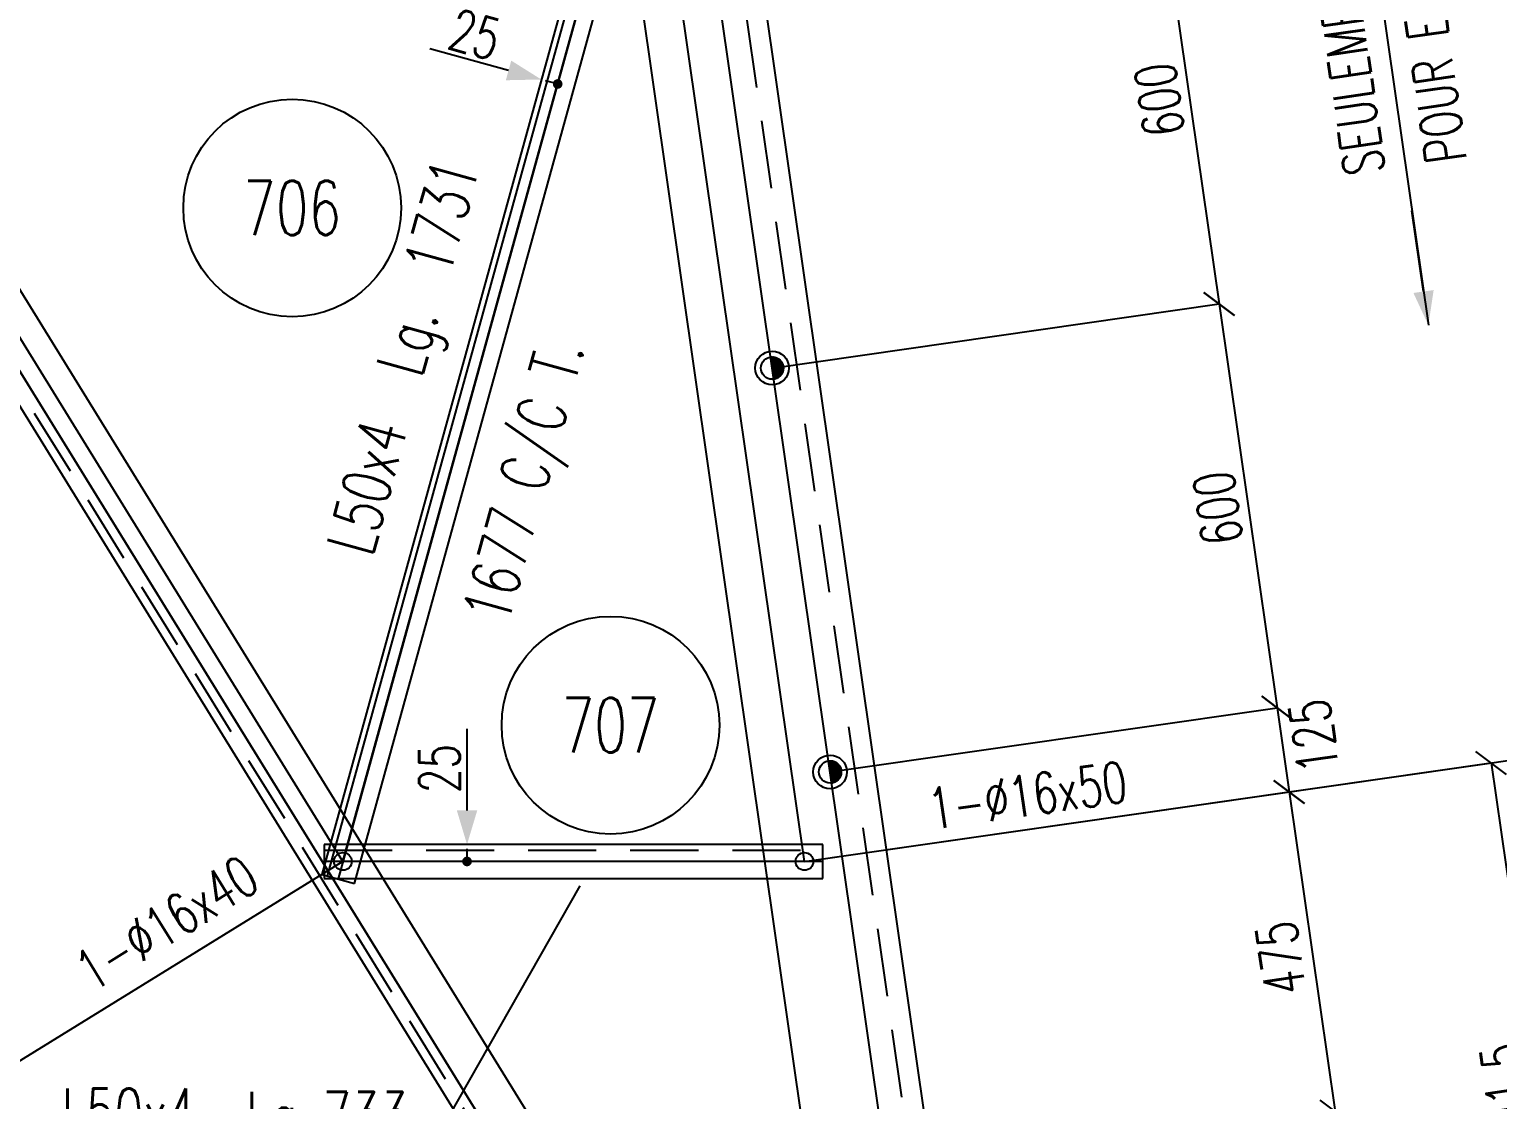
# Model space of a CAD drawing. Extents: x 125938 to 142158, y -59241 to -47761.
# Drawn here: x 133635 to 135794, y -56089 to -54515 of the extents above; entities that cross this region are included whole.
import ezdxf
from ezdxf.enums import TextEntityAlignment as Align

# ---------------------------------------------------------------- set-up
doc = ezdxf.new("R2010")
doc.units = 0
doc.header["$LTSCALE"] = 200
doc.header["$MEASUREMENT"] = 0
doc.linetypes.add('DASHED', pattern=[0.75, 0.5, -0.25])
doc.layers.get('0').update_dxf_attribs({"linetype": 'CONTINUOUS'})
doc.layers.get('DEFPOINTS').update_dxf_attribs({"linetype": 'CONTINUOUS'})
for name, color, linetype in [('ASSI', 3, 'CONTINUOUS'), ('BOLLINI_1', 7, 'CONTINUOUS'), ('FORI', 2, 'CONTINUOUS'), ('LINEA_ANG', 2, 'CONTINUOUS'), ('LS', 7, 'CONTINUOUS'), ('QT_MAL', 7, 'CONTINUOUS'), ('QT_MPR', 7, 'CONTINUOUS'), ('QT_MSP', 7, 'CONTINUOUS'), ('TRAT-Y', 7, 'DASHED')]:
    doc.layers.add(name, color=color, linetype=linetype)
doc.styles.add('QUOTE', font='ROMANS8.SHX', dxfattribs={"width": 0.7})
doc.styles.add('RQL', font='ROMANS8.SHX', dxfattribs={"width": 0.7})
doc.styles.add('RS', font='ROMANS8.shx', dxfattribs={"width": 0.7})
doc.styles.get("Standard").update_dxf_attribs({"font": 'ROMANS8.SHX', "width": 0.7})
doc.dimstyles.new('FRECCE1', dxfattribs={"dimtxt": 60, "dimasz": 6.66, "dimexe": 0, "dimexo": 0, "dimgap": 1, "dimtad": 1, "dimdec": 0, "dimzin": 0, "dimdsep": 46, "dimtxsty": 'RS', "dimblk1": 'QUOTP', "dimblk2": 'QUOTF', "dimsah": 1, "dimcen": 0, "dimclrd": 2, "dimclre": 2, "dimclrt": 7, "dimadec": 0, "dimazin": 0, "dimtfac": 1, "dimtdec": 0, "dimtix": 1, "dimtmove": 2, "dimatfit": 3, "dimldrblk": 'QUOTP', "dimfxl": 1, "dimtolj": 1, "dimtzin": 0, "dimarcsym": 0})
doc.dimstyles.new('TRATTO_20', dxfattribs={"dimscale": 0, "dimtxt": 60, "dimasz": 40, "dimexe": 0, "dimexo": 0, "dimgap": 10, "dimtad": 1, "dimrnd": 0.5, "dimdsep": 46, "dimtxsty": 'RS', "dimblk1": 'OBLIQUE', "dimblk2": 'OBLIQUE', "dimsah": 1, "dimcen": 0.09, "dimclrd": 2, "dimclre": 2, "dimclrt": 7, "dimadec": 0, "dimazin": 0, "dimtfac": 1, "dimtix": 1, "dimtmove": 2, "dimatfit": 3, "dimfxl": 1, "dimtolj": 1, "dimtzin": 0, "dimarcsym": 0})

# ---------------------------------------------------------------- blocks, each defined once
blk = doc.blocks.new('ASSE98')
blk.add_line((0, 0), (1, 0))
at = {"color": 7, "flags": 1}
for tag, p in [('LAV1', (3.07431, 6.82847)), ('LAV2', (3.07431, 6.49513)), ('LAV3', (3.07431, 6.1618)), ('LAV4', (3.07431, 5.82847)), ('LAV5', (3.07431, 5.49513)), ('LAV6', (3.07431, 5.1618)), ('LAV7', (3.07431, 4.82847)), ('LAV8', (3.07431, 4.49513)), ('LAV9', (3.07431, 4.1618)), ('LAV10', (3.07431, 3.82847))]:
    blk.add_attdef(tag, p, '', height=0.2, dxfattribs=at)
at = {"color": 7, "style": 'QUOTE', "width": 0.5, "flags": 1}
for tag, p in [('TI', (1.38308, 6.82731)), ('DI_S', (1.38308, 6.42178)), ('D_S', (1.38308, 6.02092)), ('E_S', (1.38308, 5.68065)), ('NFORI', (1.36454, 5.29792)), ('ALAR', (1.36349, 4.93246)), ('FAM', (1.3775, 4.54645)), ('ALA', (1.38308, 4.19257)), ('DISP2', (1.38308, 3.84971)), ('DISP1', (1.38308, 3.50686)), ('PINZAF', (1.38308, 3.164)), ('PINZAI', (1.38308, 2.82114)), ('TRP', (1.38308, 2.47829)), ('NP', (1.38308, 2.13543)), ('SV', (1.38308, 1.79257)), ('PESO', (1.38308, 1.44971)), ('QUA', (1.38308, 1.10686)), ('LUN', (1.38308, 0.764)), ('PROF', (1.38308, 0.42114)), ('POS', (1.38308, 0.07829))]:
    blk.add_attdef(tag, p, '', height=0.2, dxfattribs=at)
blk = doc.blocks.new('16')
blk.add_circle((0, 0), 1)
blk = doc.blocks.new('_OBLIQUE')
at = {"color": 0, "linetype": 'ByBlock'}
blk.add_line((-0.5, -0.5), (0.5, 0.5), dxfattribs=at)
blk = doc.blocks.new('*D37')
at = {"layer": 'DEFPOINTS', "color": 0, "transparency": 16777216}
for p in [(134542.4, -54121.7), (136081, -55551), (134774.4, -55738.5)]:
    blk.add_point(p, dxfattribs=at)
at = {"layer": 'QT_MPR', "color": 2, "lineweight": -2, "transparency": 16777216}
for p, q in [((134542.4, -54121.7), (135849, -53934.2)), ((135849, -53934.2), (136081, -55551)), ((134774.4, -55738.5), (136081, -55551))]:
    blk.add_line(p, q, dxfattribs=at)
at = {"layer": 'QT_MPR', "color": 2, "lineweight": -2, "transparency": 16777216, "xscale": 40, "yscale": 40, "zscale": 40}
for p, rotation in [((135849, -53934.2), 98.1661567056759), ((136081, -55551), 278.1661567056759)]:
    blk.add_blockref('_OBLIQUE', p, dxfattribs=dict(at, rotation=rotation))
at = {"layer": 'QT_MPR', "color": 7, "transparency": 16777216, "insert": (135916.9, -54754.4), "char_height": 60, "attachment_point": 5, "rotation": 98.1662, "style": 'RS'}
blk.add_mtext('\\A1;1633', dxfattribs=at)
blk = doc.blocks.new('*D36')
at = {"layer": 'DEFPOINTS', "color": 0, "transparency": 16777216}
for p in [(134774.4, -55738.5), (136314.2, -57175.7), (135063, -57355.2)]:
    blk.add_point(p, dxfattribs=at)
at = {"layer": 'QT_MPR', "color": 2, "lineweight": -2, "transparency": 16777216}
for p, q in [((134774.4, -55738.5), (136081, -55551)), ((136081, -55551), (136314.2, -57175.7)), ((135063, -57355.2), (136314.2, -57175.7))]:
    blk.add_line(p, q, dxfattribs=at)
at = {"layer": 'QT_MPR', "color": 2, "lineweight": -2, "transparency": 16777216, "xscale": 40, "yscale": 40, "zscale": 40}
for p, rotation in [((136081, -55551), 98.1661567056759), ((136314.2, -57175.7), 278.1661567056759)]:
    blk.add_blockref('_OBLIQUE', p, dxfattribs=dict(at, rotation=rotation))
at = {"layer": 'QT_MPR', "color": 7, "transparency": 16777216, "insert": (136154.7, -56362.9), "char_height": 60, "attachment_point": 5, "rotation": 98.1662, "style": 'RS'}
blk.add_mtext('\\A1;1641.5', dxfattribs=at)
blk = doc.blocks.new('*D35')
at = {"layer": 'DEFPOINTS', "color": 0, "transparency": 16777216}
for p in [(134774.4, -55738.5), (135924.9, -56574.9), (134931, -56717.5)]:
    blk.add_point(p, dxfattribs=at)
at = {"layer": 'QT_MPR', "color": 2, "lineweight": -2, "transparency": 16777216}
for p, q in [((134774.4, -55738.5), (135784.1, -55593.6)), ((135784.1, -55593.6), (135924.9, -56574.9)), ((134931, -56717.5), (135924.9, -56574.9))]:
    blk.add_line(p, q, dxfattribs=at)
at = {"layer": 'QT_MPR', "color": 2, "lineweight": -2, "transparency": 16777216, "xscale": 40, "yscale": 40, "zscale": 40}
for p, rotation in [((135784.1, -55593.6), 98.1661567056759), ((135924.9, -56574.9), 278.1661567056759)]:
    blk.add_blockref('_OBLIQUE', p, dxfattribs=dict(at, rotation=rotation))
at = {"layer": 'QT_MPR', "color": 7, "transparency": 16777216, "insert": (135808.1, -56086.5), "char_height": 60, "attachment_point": 5, "rotation": 98.1662, "style": 'RS'}
blk.add_mtext('\\A1;991.5', dxfattribs=at)
blk = doc.blocks.new('*D58')
at = {"layer": 'DEFPOINTS', "color": 0, "transparency": 16777216}
for p in [(133098.3, -54121.7), (134095.9, -55738.5), (133540.2, -56081.4)]:
    blk.add_point(p, dxfattribs=at)
at = {"layer": 'QT_MPR', "color": 2, "lineweight": -2, "transparency": 16777216}
for p, q in [((133098.3, -54121.7), (132542.6, -54464.6)), ((132542.6, -54464.6), (133540.2, -56081.4)), ((134095.9, -55738.5), (133540.2, -56081.4))]:
    blk.add_line(p, q, dxfattribs=at)
at = {"layer": 'QT_MPR', "color": 2, "lineweight": -2, "transparency": 16777216, "xscale": 40, "yscale": 40, "zscale": 40}
for p, rotation in [((132542.6, -54464.6), 121.6765376083248), ((133540.2, -56081.4), 301.6765376083248)]:
    blk.add_blockref('_OBLIQUE', p, dxfattribs=dict(at, rotation=rotation))
at = {"layer": 'QT_MPR', "color": 7, "transparency": 16777216, "insert": (133077, -55237.6), "char_height": 60, "attachment_point": 5, "rotation": 301.6765, "style": 'RS'}
blk.add_mtext('\\A1;1900', dxfattribs=at)
blk = doc.blocks.new('*D59')
at = {"layer": 'DEFPOINTS', "color": 0, "transparency": 16777216}
for p in [(134095.9, -55738.5), (134828.4, -56975), (134294.8, -57304.3)]:
    blk.add_point(p, dxfattribs=at)
at = {"layer": 'QT_MPR', "color": 2, "lineweight": -2, "transparency": 16777216}
for p, q in [((134095.9, -55738.5), (133540.2, -56081.4)), ((133540.2, -56081.4), (134294.8, -57304.3)), ((134828.4, -56975), (134294.8, -57304.3))]:
    blk.add_line(p, q, dxfattribs=at)
at = {"layer": 'QT_MPR', "color": 2, "lineweight": -2, "transparency": 16777216, "xscale": 40, "yscale": 40, "zscale": 40}
for p, rotation in [((133540.2, -56081.4), 121.6765376083248), ((134294.8, -57304.3), 301.6765376083248)]:
    blk.add_blockref('_OBLIQUE', p, dxfattribs=dict(at, rotation=rotation))
at = {"layer": 'QT_MPR', "color": 7, "transparency": 16777216, "insert": (133957.7, -56670.7), "char_height": 60, "attachment_point": 5, "rotation": 301.6765, "style": 'RS'}
blk.add_mtext('\\A1;1437', dxfattribs=at)
blk = doc.blocks.new('xxx')
blk.add_circle((0, 0), 8)
at = {"color": 3, "style": 'RQL', "width": 0.7}
blk.add_attdef('POS', text='', height=4, dxfattribs=at).set_placement((0, 0), align=Align.MIDDLE)
at = {"color": 3, "style": 'RQL', "width": 0.7, "flags": 1}
blk.add_attdef('POS1', (-0.39, -5.42), '', height=2, dxfattribs=at)
at = {"style": 'RQL', "width": 0.7, "flags": 1}
blk.add_attdef('TIPO', (-0.39, -8.66), '', height=2, dxfattribs=at)
blk = doc.blocks.new('*D65')
at = {"layer": 'DEFPOINTS', "color": 0, "transparency": 16777216}
for p in [(136865.1, -49271.5), (138158.2, -49271.5), (135063, -57355.2)]:
    blk.add_point(p, dxfattribs=at)
at = {"layer": 'LS', "color": 2, "lineweight": -2, "transparency": 16777216}
for p, q in [((136865.1, -49271.5), (138158.2, -49271.5)), ((138158.2, -57355.2), (138158.2, -49271.5)), ((135063, -57355.2), (138158.2, -57355.2))]:
    blk.add_line(p, q, dxfattribs=at)
at = {"layer": 'LS', "color": 2, "lineweight": -2, "transparency": 16777216, "xscale": 40, "yscale": 40, "zscale": 40}
for p, rotation in [((138158.2, -49271.5), 90), ((138158.2, -57355.2), 270)]:
    blk.add_blockref('_OBLIQUE', p, dxfattribs=dict(at, rotation=rotation))
at = {"layer": 'LS', "color": 7, "transparency": 16777216, "insert": (138118.2, -53313.4), "char_height": 60, "attachment_point": 5, "rotation": 90, "style": 'RS'}
blk.add_mtext('\\A1;8000', dxfattribs=at)
blk = doc.blocks.new('*D70')
at = {"layer": 'DEFPOINTS', "color": 0, "transparency": 16777216}
for p in [(137573.4, -55738.5), (135063, -57355.2), (137858.2, -57355.2)]:
    blk.add_point(p, dxfattribs=at)
at = {"layer": 'LS', "color": 2, "lineweight": -2, "transparency": 16777216}
for p, q in [((137573.4, -55738.5), (137858.2, -55738.5)), ((137858.2, -55738.5), (137858.2, -57355.2)), ((135063, -57355.2), (137858.2, -57355.2))]:
    blk.add_line(p, q, dxfattribs=at)
at = {"layer": 'LS', "color": 2, "lineweight": -2, "transparency": 16777216, "xscale": 40, "yscale": 40, "zscale": 40}
for p, rotation in [((137858.2, -55738.5), 90), ((137858.2, -57355.2), 270)]:
    blk.add_blockref('_OBLIQUE', p, dxfattribs=dict(at, rotation=rotation))
at = {"layer": 'LS', "color": 7, "transparency": 16777216, "insert": (137818.2, -56546.8), "char_height": 60, "attachment_point": 5, "rotation": 90, "style": 'RS'}
blk.add_mtext('\\A1;1600', dxfattribs=at)
blk = doc.blocks.new('bull')
at = {"style": 'RS', "width": 0.7, "flags": 1}
for tag, p in [('NN', (-12.25, 0)), ('DIAMETRO', (0, -4.86)), ('SERRAGGIO', (0, -9.71)), ('LUNGHEZZA', (0, -14.57)), ('NB', (0, -19.43)), ('TIPO', (0, -24.12)), ('EL', (-0.14, -29))]:
    blk.add_attdef(tag, p, '', height=3, dxfattribs=at)
at = {"style": 'RS', "width": 0.7}
blk.add_attdef('BULLONE', (0, 0), '', height=3, dxfattribs=at)
blk = doc.blocks.new('P20')
at = {"color": 0}
for p, q in [((0, 0.98), (0.02, 1)), ((0, 0.94), (0.06, 1)), ((1, -0.01), (0, 0.99)), ((0, 0.89), (0.1, 0.99)), ((0, 0.85), (0.14, 0.99)), ((0, 0.8), (0.18, 0.98)), ((0, 0.76), (0.22, 0.98)), ((0, 0.71), (0.25, 0.97)), ((0, 0.67), (0.29, 0.96)), ((1, -0.05), (0, 0.95)), ((0, 0.62), (0.32, 0.95)), ((0, 0.58), (0.36, 0.93)), ((0, 0.53), (0.39, 0.92)), ((0, 0.49), (0.42, 0.91)), ((1, -0.09), (0, 0.9)), ((0, 0.44), (0.45, 0.89)), ((0, 0.4), (0.48, 0.88)), ((0.99, -0.13), (0, 0.86)), ((0, 0.35), (0.51, 0.86)), ((0, 0.31), (0.54, 0.84)), ((0, 0.26), (0.56, 0.83)), ((0.99, -0.17), (0, 0.81)), ((0, 0.22), (0.59, 0.81)), ((0, 0.17), (0.61, 0.79)), ((0.98, -0.21), (0, 0.77)), ((0, 0.13), (0.64, 0.77)), ((0, 0.08), (0.66, 0.75)), ((0, 0.04), (0.69, 0.73)), ((0.97, -0.25), (0, 0.72)), ((0, -0.01), (0.71, 0.7)), ((0.96, -0.28), (0, 0.68)), ((0, -0.05), (0.73, 0.68)), ((0, -0.1), (0.75, 0.66)), ((0.95, -0.32), (0, 0.63)), ((0, -0.14), (0.77, 0.63)), ((0, -0.19), (0.79, 0.61)), ((0.94, -0.35), (0, 0.59)), ((0, -0.23), (0.81, 0.58)), ((0, -0.28), (0.83, 0.56)), ((0.92, -0.38), (0, 0.54)), ((0, -0.32), (0.85, 0.53)), ((0.91, -0.41), (0, 0.5)), ((0, -0.36), (0.87, 0.5)), ((0, -0.41), (0.88, 0.47)), ((0.9, -0.44), (0, 0.45)), ((0, -0.45), (0.9, 0.44)), ((0.88, -0.47), (0, 0.41)), ((0, -0.5), (0.91, 0.41)), ((0, -0.54), (0.92, 0.38)), ((0.87, -0.5), (0, 0.36)), ((0, -0.59), (0.94, 0.35)), ((0.85, -0.53), (0, 0.32)), ((0, -0.63), (0.95, 0.31)), ((0, -0.68), (0.96, 0.28)), ((0.83, -0.56), (0, 0.27)), ((0, -0.72), (0.97, 0.25)), ((0.81, -0.58), (0, 0.23)), ((0, -0.77), (0.98, 0.21)), ((0.79, -0.61), (0, 0.18)), ((0, -0.81), (0.99, 0.17)), ((0.77, -0.63), (0, 0.14)), ((0, -0.86), (0.99, 0.13)), ((0.75, -0.66), (0, 0.09)), ((0, -0.9), (1, 0.09)), ((0.73, -0.68), (0, 0.05)), ((0, -0.95), (1, 0.05)), ((0.71, -0.7), (0, 0.01)), ((0, -0.99), (1, 0.01)), ((1, 0.04), (0.04, 1)), ((1, 0.09), (0.09, 1)), ((0.99, 0.14), (0.14, 0.99)), ((0.98, 0.19), (0.19, 0.98)), ((0.97, 0.25), (0.25, 0.97)), ((0.95, 0.31), (0.31, 0.95)), ((0.92, 0.38), (0.38, 0.92)), ((0.88, 0.47), (0.47, 0.88)), ((0.81, 0.59), (0.59, 0.81)), ((0.69, -0.73), (0, -0.04)), ((0.66, -0.75), (0, -0.08)), ((0.64, -0.77), (0, -0.13)), ((0.61, -0.79), (0, -0.17)), ((0.59, -0.81), (0, -0.22)), ((0.56, -0.83), (0, -0.26)), ((0.54, -0.84), (0, -0.31)), ((0.51, -0.86), (0, -0.35)), ((0.48, -0.88), (0, -0.4)), ((0.45, -0.89), (0, -0.44)), ((0.42, -0.91), (0, -0.49)), ((0.39, -0.92), (0, -0.53)), ((0.36, -0.93), (0, -0.58)), ((0.32, -0.95), (0, -0.62)), ((0.29, -0.96), (0, -0.67)), ((0.25, -0.97), (0, -0.71)), ((0.22, -0.98), (0, -0.76)), ((0.18, -0.98), (0, -0.8)), ((0.14, -0.99), (0, -0.85)), ((0.1, -0.99), (0, -0.89)), ((0.04, -1), (1, -0.04)), ((0.09, -1), (1, -0.09)), ((0.14, -0.99), (0.99, -0.14)), ((0.19, -0.98), (0.98, -0.19)), ((0.25, -0.97), (0.97, -0.25)), ((0.31, -0.95), (0.95, -0.31)), ((0.38, -0.92), (0.92, -0.38)), ((0.47, -0.88), (0.88, -0.47)), ((0.59, -0.81), (0.81, -0.59))]:
    blk.add_line(p, q, dxfattribs=at)
for radius in [1.5, 1]:
    blk.add_circle((0, 0), radius)
blk = doc.blocks.new('*D146')
at = {"layer": 'DEFPOINTS', "color": 0, "transparency": 16777216}
for p in [(134641.6, -54419.1), (135384.1, -54918.7), (134726.9, -55013)]:
    blk.add_point(p, dxfattribs=at)
at = {"layer": 'QT_MSP', "color": 2, "lineweight": -2, "transparency": 16777216}
for p, q in [((134641.6, -54419.1), (135298.9, -54324.8)), ((135298.9, -54324.8), (135384.1, -54918.7)), ((134726.9, -55013), (135384.1, -54918.7))]:
    blk.add_line(p, q, dxfattribs=at)
at = {"layer": 'QT_MSP', "color": 2, "lineweight": -2, "transparency": 16777216, "xscale": 40, "yscale": 40, "zscale": 40}
for p, rotation in [((135298.9, -54324.8), 98.1661567056759), ((135384.1, -54918.7), 278.1661567056759)]:
    blk.add_blockref('_OBLIQUE', p, dxfattribs=dict(at, rotation=rotation))
at = {"layer": 'QT_MSP', "color": 7, "transparency": 16777216, "insert": (135296.3, -54618.6), "char_height": 60, "attachment_point": 5, "rotation": 98.1662, "style": 'RS'}
blk.add_mtext('\\A1;600', dxfattribs=at)
blk = doc.blocks.new('*D145')
at = {"layer": 'DEFPOINTS', "color": 0, "transparency": 16777216}
for p in [(134726.9, -55013), (135469.4, -55512.6), (134812.1, -55606.9)]:
    blk.add_point(p, dxfattribs=at)
at = {"layer": 'QT_MSP', "color": 2, "lineweight": -2, "transparency": 16777216}
for p, q in [((134726.9, -55013), (135384.1, -54918.7)), ((135384.1, -54918.7), (135469.4, -55512.6)), ((134812.1, -55606.9), (135469.4, -55512.6))]:
    blk.add_line(p, q, dxfattribs=at)
at = {"layer": 'QT_MSP', "color": 2, "lineweight": -2, "transparency": 16777216, "xscale": 40, "yscale": 40, "zscale": 40}
for p, rotation in [((135384.1, -54918.7), 98.1661567056759), ((135469.4, -55512.6), 278.1661567056759)]:
    blk.add_blockref('_OBLIQUE', p, dxfattribs=dict(at, rotation=rotation))
at = {"layer": 'QT_MSP', "color": 7, "transparency": 16777216, "insert": (135382.2, -55219.2), "char_height": 60, "attachment_point": 5, "rotation": 98.1662, "style": 'RS'}
blk.add_mtext('\\A1;600', dxfattribs=at)
blk = doc.blocks.new('*D148')
at = {"layer": 'DEFPOINTS', "color": 0, "transparency": 16777216}
for p in [(134812.1, -55606.9), (135487.1, -55636.2), (134774.4, -55738.5)]:
    blk.add_point(p, dxfattribs=at)
at = {"layer": 'QT_MSP', "color": 2, "lineweight": -2, "transparency": 16777216}
for p, q in [((134812.1, -55606.9), (135469.4, -55512.6)), ((135469.4, -55512.6), (135487.1, -55636.2)), ((134774.4, -55738.5), (135487.1, -55636.2))]:
    blk.add_line(p, q, dxfattribs=at)
at = {"layer": 'QT_MSP', "color": 2, "lineweight": -2, "transparency": 16777216, "xscale": 40, "yscale": 40, "zscale": 40}
for p, rotation in [((135469.4, -55512.6), 98.1661567056759), ((135487.1, -55636.2), 278.1661567056759)]:
    blk.add_blockref('_OBLIQUE', p, dxfattribs=dict(at, rotation=rotation))
at = {"layer": 'QT_MSP', "color": 7, "transparency": 16777216, "insert": (135523.1, -55554.1), "char_height": 60, "attachment_point": 5, "rotation": 98.1662, "style": 'RS'}
blk.add_mtext('\\A1;125', dxfattribs=at)
blk = doc.blocks.new('*D153')
at = {"layer": 'DEFPOINTS', "color": 0, "transparency": 16777216}
for p in [(134774.4, -55738.5), (135554.6, -56106.5), (134897.3, -56200.8)]:
    blk.add_point(p, dxfattribs=at)
at = {"layer": 'QT_MSP', "color": 2, "lineweight": -2, "transparency": 16777216}
for p, q in [((134774.4, -55738.5), (135487.1, -55636.2)), ((135487.1, -55636.2), (135554.6, -56106.5)), ((134897.3, -56200.8), (135554.6, -56106.5))]:
    blk.add_line(p, q, dxfattribs=at)
at = {"layer": 'QT_MSP', "color": 2, "lineweight": -2, "transparency": 16777216, "xscale": 40, "yscale": 40, "zscale": 40}
for p, rotation in [((135487.1, -55636.2), 98.1661567056759), ((135554.6, -56106.5), 278.1661567056759)]:
    blk.add_blockref('_OBLIQUE', p, dxfattribs=dict(at, rotation=rotation))
at = {"layer": 'QT_MSP', "color": 7, "transparency": 16777216, "insert": (135474.5, -55880.8), "char_height": 60, "attachment_point": 5, "rotation": 98.1662, "style": 'RS'}
blk.add_mtext('\\A1;475', dxfattribs=at)
blk = doc.blocks.new('QUOTF')
at = {"layer": 'LS', "color": 2}
blk.add_line((7.5, 0), (25.5, 0), dxfattribs=at)
blk.add_solid([(7.5, 2.25), (0, 0), (7.5, -2.25)], dxfattribs=at)
blk = doc.blocks.new('QUOTP')
at = {"layer": 'ASSI', "color": 2}
blk.add_lwpolyline([(-0.53, 0, 1.07, 1.07, 1), (0.53, 0, 1.07, 1.07, 1)], format="xyseb", close=True, dxfattribs=at)
blk = doc.blocks.new('*D189')
at = {"layer": 'DEFPOINTS', "color": 0, "transparency": 16777216}
for p in [(134387.5, -54588.7), (134387.5, -54588.7), (134411.6, -54595.3)]:
    blk.add_point(p, dxfattribs=at)
at = {"layer": 'QT_MAL', "color": 2, "lineweight": -2, "transparency": 16777216}
blk.add_line((134405.2, -54593.6), (134393.9, -54590.5), dxfattribs=at)
at = {"layer": 'QT_MAL', "color": 2, "lineweight": -2, "transparency": 16777216, "xscale": 6.66, "yscale": 6.66, "zscale": 6.66}
for name, p, rotation in [('QUOTF', (134387.5, -54588.7), 164.5620373843472), ('QUOTP', (134411.6, -54595.3), 344.5620373843472)]:
    blk.add_blockref(name, p, dxfattribs=dict(at, rotation=rotation))
at = {"layer": 'QT_MAL', "color": 7, "transparency": 16777216, "insert": (134289.9, -54522.5), "char_height": 60, "attachment_point": 5, "rotation": 344.562, "style": 'RS'}
blk.add_mtext('\\A1;25', dxfattribs=at)
blk = doc.blocks.new('*D190')
at = {"layer": 'DEFPOINTS', "color": 0, "transparency": 16777216}
for p in [(134278.3, -55713.5), (134278.3, -55713.5), (134278.3, -55738.5)]:
    blk.add_point(p, dxfattribs=at)
at = {"layer": 'QT_MAL', "color": 2, "lineweight": -2, "transparency": 16777216}
blk.add_line((134278.3, -55731.8), (134278.3, -55720.1), dxfattribs=at)
at = {"layer": 'QT_MAL', "color": 2, "lineweight": -2, "transparency": 16777216, "xscale": 6.66, "yscale": 6.66, "zscale": 6.66}
for name, p, rotation in [('QUOTF', (134278.3, -55713.5), 89.99999999999939), ('QUOTP', (134278.3, -55738.5), 269.9999999999994)]:
    blk.add_blockref(name, p, dxfattribs=dict(at, rotation=rotation))
at = {"layer": 'QT_MAL', "color": 7, "transparency": 16777216, "insert": (134237.8, -55601.9), "char_height": 60, "attachment_point": 5, "rotation": 90, "style": 'RS'}
blk.add_mtext('\\A1;25', dxfattribs=at)

msp = doc.modelspace()

# ---------------------------------------------------------------- linework, layer by layer
at = {"layer": 'LINEA_ANG'}
for p, q in [((135079.295, -57004.325), (133888.537, -48706.326)), ((133710.363, -48731.894), (134901.12, -57029.893)), ((134872.919, -56927.231), (130178.318, -49319.056)), ((130086.497, -49341.637), (134851.465, -57063.849)), ((134525.485, -54089.056), (134064.701, -55757.6)), ((134533.678, -54091.319), (134072.895, -55759.863)), ((134112.897, -55770.91), (134573.681, -54102.366)), ((134801.395, -55713.469), (134068.395, -55713.469)), ((134068.395, -55713.469), (134068.395, -55763.469)), ((134801.395, -55763.469), (134801.395, -55713.469)), ((134064.701, -55757.6), (134112.897, -55770.91)), ((134068.395, -55763.469), (134801.395, -55763.469))]:
    msp.add_line(p, q, dxfattribs=at)
at = {"layer": 'LS', "color": 6}
for p, q in [((135155.613, -58000.806), (133823.343, -48716.649)), ((134774.395, -55738.469), (133833.938, -49184.725)), ((135062.969, -57355.202), (130074.969, -49271.539)), ((134095.92, -55738.469), (131103.12, -50888.272)), ((134095.92, -55738.469), (134542.395, -54121.737)), ((134774.395, -55738.469), (134095.92, -55738.469)), ((134212.908, -56181.748), (134444.469, -55774.351))]:
    msp.add_line(p, q, dxfattribs=at)
at = {"layer": 'LS', "color": 2}
msp.add_line((135552.053, -53976.852), (135691.697, -54949.984), dxfattribs=at)
at = {"layer": 'TRAT-Y'}
for p, q in [((133858.842, -48710.587), (135049.599, -57008.586)), ((130097.56, -49334.811), (134862.528, -57057.023)), ((134068.395, -55721.969), (134801.395, -55721.969))]:
    msp.add_line(p, q, dxfattribs=at)

# ---------------------------------------------------------------- block references
at = {"layer": 'ASSI'}
for p, xscale, rotation in [((135079.295, -57004.325), 8383, 98.16615670567589), ((130109.474, -49327.459), 9074, 301.6765376083248)]:
    msp.add_blockref('ASSE98', p, dxfattribs=dict(at, xscale=xscale, rotation=rotation))
ref = msp.add_blockref('ASSE98', (134549.583, -54095.711), dxfattribs=dict(at, xscale=1731, zscale=1731, rotation=254.5620373843472))
ref.add_attrib('PROF', 'L50x4', (134138.539, -55292.252), dxfattribs={"layer": '0', "color": 2, "height": 70, "rotation": 74.562037, "style": 'QUOTE', "width": 0.7})
ref.add_attrib('LUN', '1731', (134252.272, -54880.414), dxfattribs={"layer": '0', "color": 2, "height": 70, "rotation": 74.562037, "style": 'QUOTE', "width": 0.7})
ref.add_attrib('PESO', '1677 C/C T.', (134338.187, -55392.905), dxfattribs={"layer": '0', "color": 2, "height": 70, "rotation": 74.562037, "style": 'QUOTE', "width": 0.7})
ref.add_attrib('SV', 'Lg.', (134211.243, -55028.986), dxfattribs={"layer": '0', "color": 2, "height": 70, "rotation": 74.562037, "style": 'QUOTE', "width": 0.7})
ref = msp.add_blockref('ASSE98', (134801.395, -55738.469), dxfattribs=dict(at, xscale=733, zscale=733, rotation=179.9999999999994))
ref.add_attrib('PROF', 'L50x4', (133682.423, -56142.528), dxfattribs={"layer": '0', "color": 2, "height": 70, "style": 'QUOTE', "width": 0.7})
ref.add_attrib('LUN', '733', (134065.789, -56147.28), dxfattribs={"layer": '0', "color": 2, "height": 70, "style": 'QUOTE', "width": 0.7})
ref.add_attrib('PESO', '678.5 C/C T.', (133723.108, -56298.655), dxfattribs={"layer": '0', "color": 2, "height": 70, "style": 'QUOTE', "width": 0.7})
ref.add_attrib('SV', 'Lg.', (133953.502, -56147.28), dxfattribs={"layer": '0', "color": 2, "height": 70, "style": 'QUOTE', "width": 0.7})
at = {"layer": 'BOLLINI_1', "xscale": 20, "yscale": 20, "zscale": 20}
for p, values in [((134021.278, -54777.591), {'POS': '706'}), ((134489.351, -55538.141), {'POS': '707'})]:
    msp.add_blockref('xxx', p, dxfattribs=at).add_auto_attribs(values)
at = {"layer": 'FORI', "xscale": 16.5, "yscale": 16.5, "zscale": 16.5, "rotation": 7.543052222774039}
for p in [(134726.863, -55012.986), (134812.089, -55606.903)]:
    msp.add_blockref('P20', p, dxfattribs=at)
at = {"layer": 'FORI', "xscale": 13, "yscale": 13, "zscale": 13}
for p in [(134095.92, -55738.469), (134774.395, -55738.469)]:
    msp.add_blockref('16', p, dxfattribs=at)
at = {"layer": 'LS', "color": 7, "xscale": 20, "yscale": 20, "zscale": 20}
for p, rotation, values in [((134961.536, -55691.841), 8.166156705674839, {'BULLONE': '1-%%c16x50                '}), ((133727.715, -55931.544), 31.67653760832505, {'BULLONE': '1-%%c16x40                '})]:
    msp.add_blockref('bull', p, dxfattribs=dict(at, rotation=rotation)).add_auto_attribs(values)
at = {"layer": 'QT_MAL', "color": 2, "xscale": 6.666666666649999, "yscale": 6.666666666649999, "zscale": 6.666666666649999, "rotation": 98.16615670567633}
msp.add_blockref('QUOTF', (135691.697, -54949.984), dxfattribs=at)

# ---------------------------------------------------------------- texts
at = {"layer": 'QT_MPR', "color": 7, "style": 'RS', "width": 0.7}
for s, p in [('SEULEMENT TROUS', (135628.185, -54724.211)), ('POUR ECHELONS', (135748.099, -54707.003))]:
    msp.add_text(s, height=60, rotation=98.166157, dxfattribs=at).set_placement(p)

# ---------------------------------------------------------------- dimensions: what is measured, and where the dimension line sits
at = {"layer": 'LS', "color": 6}
for base, p1, p2, text, picture, middle in [((138158.214, -49271.539), (135062.969, -57355.202), (136865.139, -49271.539), '8000', '*D65', (138118.214, -53313.371)), ((137858.214, -57355.202), (137573.405, -55738.469), (135062.969, -57355.202), '1600', '*D70', (137818.214, -56546.836))]:
    dim = msp.add_linear_dim(base=base, p1=p1, p2=p2, angle=90, text=text, dimstyle='TRATTO_20', override={"dimscale": 1}, dxfattribs=at)
    dim.commit()
    dim.dimension.update_dxf_attribs({"geometry": picture, "text_midpoint": middle})
at = {"layer": 'QT_MAL'}
for base, p1, p2, angle, picture, middle in [((134387.507, -54588.69), (134411.604, -54595.345), (134387.507, -54588.69), 344.562037, '*D189', (134289.912, -54522.501)), ((134278.257, -55713.469), (134278.257, -55738.469), (134278.257, -55713.469), 90, '*D190', (134237.758, -55601.932))]:
    dim = msp.add_linear_dim(base=base, p1=p1, p2=p2, angle=angle, text='25', dimstyle='FRECCE1', dxfattribs=at)
    dim.commit()
    dim.dimension.update_dxf_attribs({"geometry": picture, "text_midpoint": middle, "dimtype": 160})
at = {"layer": 'QT_MPR'}
for base, p1, p2, angle, text, picture, middle in [((136081.011, -55550.971), (134542.395, -54121.737), (134774.395, -55738.469), 98.166157, '1633', '*D37', (135916.903, -54754.363)), ((133540.2, -56081.375), (133098.32, -54121.737), (134095.92, -55738.469), 301.676538, '1900', '*D58', (133076.992, -55237.597)), ((136314.153, -57175.658), (134774.395, -55738.469), (135062.969, -57355.202), 98.166157, '1641.5', '*D36', (136154.707, -56362.888)), ((135924.866, -56574.862), (134774.395, -55738.469), (134931.046, -56717.474), 98.166157, '991.5', '*D35', (135808.078, -56086.493)), ((134294.791, -57304.281), (134095.92, -55738.469), (134828.384, -56975.029), 301.676538, '1437', '*D59', (133957.666, -56670.702))]:
    dim = msp.add_linear_dim(base=base, p1=p1, p2=p2, angle=angle, text=text, dimstyle='TRATTO_20', override={"dimscale": 1}, dxfattribs=at)
    dim.commit()
    dim.dimension.update_dxf_attribs({"geometry": picture, "text_midpoint": middle, "dimtype": 160})
at = {"layer": 'QT_MSP'}
for base, p1, p2, text, picture, middle in [((135384.13, -54918.669), (134641.636, -54419.07), (134726.863, -55012.986), '600', '*D146', (135296.317, -54618.597)), ((135469.357, -55512.585), (134726.863, -55012.986), (134812.089, -55606.903), '600', '*D145', (135382.249, -55219.183)), ((135487.095, -55636.197), (134812.089, -55606.903), (134774.395, -55738.469), '125', '*D148', (135523.054, -55554.142)), ((135554.583, -56106.501), (134774.395, -55738.469), (134897.316, -56200.819), '475', '*D153', (135474.505, -55880.792))]:
    dim = msp.add_linear_dim(base=base, p1=p1, p2=p2, angle=98.166157, text=text, dimstyle='TRATTO_20', override={"dimscale": 1}, dxfattribs=at)
    dim.commit()
    dim.dimension.update_dxf_attribs({"geometry": picture, "text_midpoint": middle, "dimtype": 160})

doc.saveas('drawing.dxf')
